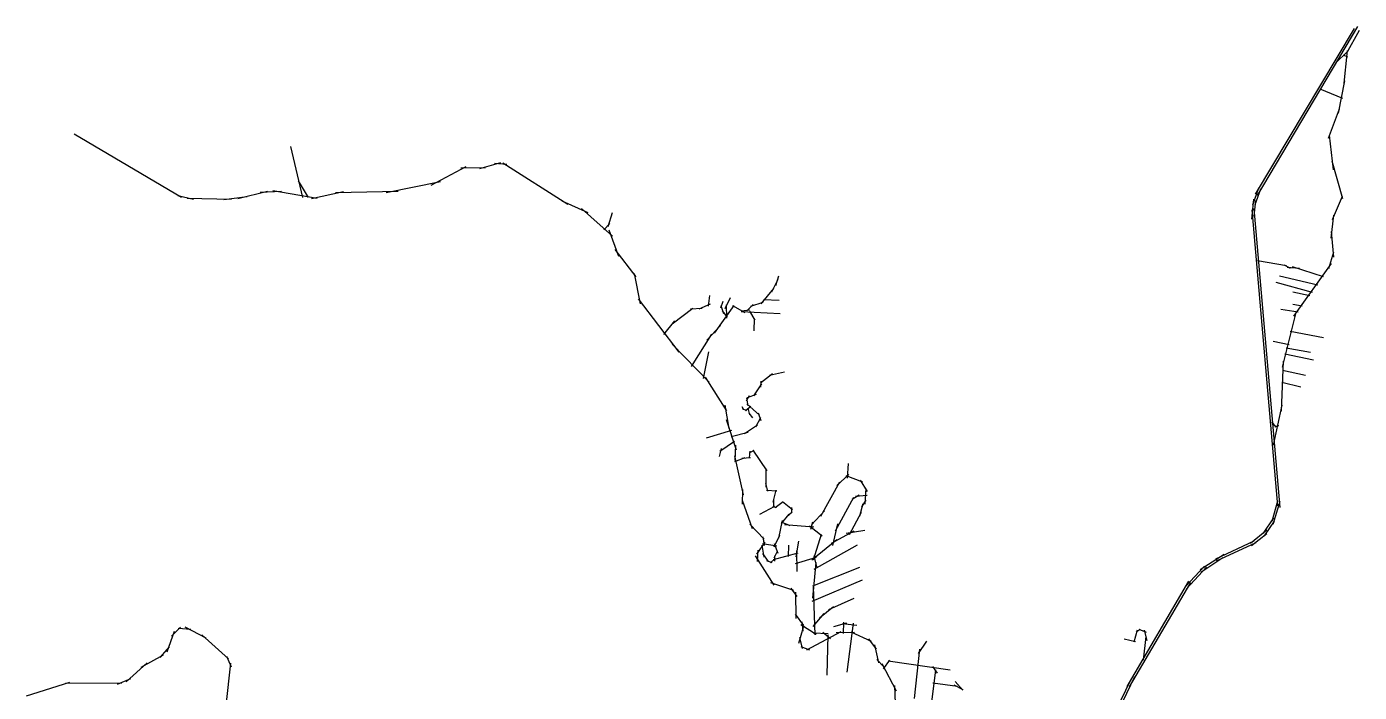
# Model space of a CAD drawing. Header units: inches. Extents: x 723419 to 759401, y 6910722 to 6968430.
# Drawn here: x 727704 to 733475, y 6957785 to 6960670 of the extents above; entities that cross this region are included whole.
import ezdxf

# ---------------------------------------------------------------- set-up
doc = ezdxf.new("R2010")
doc.units = ezdxf.units.IN
doc.header["$MEASUREMENT"] = 0

msp = doc.modelspace()

# ---------------------------------------------------------------- linework, layer by layer
for points in [[(733025.813019, 6959944.15619), (733453.757132, 6960662.92162)], [(733033.750535, 6959938.86451), (733469.089767, 6960670.37186)], [(733419.024326, 6960553.23486), (733475.248397, 6960655.43037)], [(733371.055272, 6960511.10318), (733426.617883, 6960564.76079)], [(733404.710339, 6960547.45701), (733424.077878, 6960539.04324)], [(733408.626181, 6960411.22608), (733424.236628, 6960566.53681)], [(733385.078217, 6960295.07377), (733412.065771, 6960434.77405)], [(733303.930346, 6960401.42986), (733402.487835, 6960360.08864)], [(733342.215631, 6960187.38813), (733389.840726, 6960314.38839)], [(727909.352048, 6960205.64786), (728375.019646, 6959931.00981)], [(733344.86147, 6960200.35274), (733362.324005, 6960049.27536)], [(728846.17339, 6960150.58796), (728898.428703, 6959929.99117)], [(729667.044823, 6960055.00704), (729757.334066, 6960082.12689)], [(729729.883491, 6960077.8274), (729783.461723, 6960073.52791)], [(729765.536166, 6960080.01022), (730047.053396, 6959900.09319)], [(733355.444824, 6960088.96294), (733401.747, 6959925.97928)], [(729455.708463, 6959983.23867), (729606.521265, 6960064.26748)], [(729583.370177, 6960058.64507), (729691.518831, 6960059.30653)], [(728769.44407, 6959959.42612), (728962.590289, 6959926.35314)], [(728878.915643, 6960001.75954), (728923.23344, 6959930.3219)], [(729260.247135, 6959951.15788), (729496.057502, 6959999.1137)], [(733013.906745, 6959898.1186), (733039.306796, 6959971.67291)], [(733023.450065, 6959898.85399), (733048.695775, 6959967.79462)], [(728358.139195, 6959938.41816), (728426.507665, 6959923.17813)], [(728398.990944, 6959926.14147), (728590.519233, 6959923.04584)], [(728558.10771, 6959920.73073), (728659.311037, 6959933.62919)], [(728617.639079, 6959925.03022), (728746.292982, 6959957.44174)], [(728714.542918, 6959953.47298), (728806.81654, 6959956.44955)], [(728937.785552, 6959925.69168), (729076.030621, 6959956.11882)], [(729040.973259, 6959951.81934), (729312.171718, 6959956.78028)], [(730021.124177, 6959914.90989), (730133.704611, 6959864.50666)], [(733010.202571, 6959835.94139), (733018.933839, 6959922.7249)], [(733019.745891, 6959848.58306), (733027.418823, 6959917.17642)], [(733359.148998, 6959834.16868), (733402.805336, 6959934.97513)], [(730106.915495, 6959882.36607), (730240.861075, 6959762.31114)], [(730221.684011, 6959803.79996), (730241.130925, 6959864.91883)], [(733009.40882, 6959875.62897), (733121.233866, 6958592.90171)], [(733018.140087, 6959882.24357), (733130.319676, 6958585.57406)], [(733353.328153, 6959753.4706), (733364.705259, 6959853.21872)], [(730203.030849, 6959789.11556), (730229.621527, 6959817.29374)], [(730224.324584, 6959788.96797), (730266.658002, 6959674.66774)], [(733353.063569, 6959781.78107), (733363.117756, 6959670.65585)], [(730250.78297, 6959703.77196), (730341.270651, 6959586.29673)], [(733343.009383, 6959621.97242), (733365.234427, 6959693.93923)], [(733034.385536, 6959656.95702), (733160.062871, 6959634.46739)], [(733149.479516, 6959638.10542), (733175.276443, 6959623.55331)], [(733163.039439, 6959627.19134), (733215.956212, 6959623.22258)], [(733184.867608, 6959630.16791), (733318.482459, 6959587.17303)], [(733191.931997, 6959415.86159), (733354.915656, 6959644.19746)], [(730334.391471, 6959599.52592), (730361.379025, 6959468.82149)], [(730930.793016, 6959521.06719), (730958.733072, 6959575.0423)], [(730948.63126, 6959548.47808), (730961.728162, 6959590.54691)], [(733114.091425, 6959562.03756), (733271.188093, 6959519.04268)], [(733129.304997, 6959590.81106), (733295.6621, 6959551.45421)], [(730656.031495, 6959459.17397), (730662.976821, 6959505.14542)], [(730729.453516, 6959448.25988), (730752.604604, 6959496.54644)], [(730885.131133, 6959469.10292), (730939.503117, 6959535.38118)], [(733187.182717, 6959520.69633), (733260.935468, 6959505.15203)], [(730351.324838, 6959489.9882), (730528.86061, 6959259.53566)], [(730498.934826, 6959381.78319), (730588.56261, 6959450.57499)], [(730578.309985, 6959446.93697), (730629.242378, 6959450.57499)], [(730616.343915, 6959447.2677), (730665.62266, 6959469.09586)], [(730682.724479, 6959341.70579), (730767.259023, 6959461.95916)], [(730710.601916, 6959451.56718), (730719.531622, 6959480.67141)], [(730710.601916, 6959461.15835), (730721.516001, 6959427.42391)], [(730733.091545, 6959464.46565), (730734.083734, 6959407.24939)], [(730760.90901, 6959461.95916), (730813.296615, 6959431.7966)], [(730798.61221, 6959438.14661), (730835.521659, 6959442.51224)], [(730822.424758, 6959438.14661), (730850.602939, 6959465.53104)], [(730840.681044, 6959458.78415), (730893.862401, 6959476.24668)], [(730894.656152, 6959486.96233), (730962.521913, 6959485.37483)], [(733135.258134, 6959446.28212), (733210.003075, 6959433.38366)], [(733186.521257, 6959467.1181), (733227.862486, 6959459.51131)], [(730463.546735, 6959335.15028), (730511.17183, 6959394.35092)], [(730715.232134, 6959438.00726), (730737.721762, 6959411.54887)], [(730798.61221, 6959435.76535), (730967.284423, 6959426.24033)], [(730833.934156, 6959436.95598), (730857.746704, 6959398.45903)], [(730854.571697, 6959351.62768), (730856.556076, 6959405.20592)], [(733142.983983, 6959194.4049), (733200.927848, 6959431.20746)], [(730583.50553, 6959197.243), (730671.21508, 6959337.73703)], [(730649.783788, 6959310.74948), (730708.124529, 6959374.2496)], [(733175.276443, 6959350.7012), (733319.805378, 6959323.25062)], [(730498.698049, 6959294.46073), (730659.829621, 6959129.3604)], [(733102.515881, 6959306.3834), (733171.969145, 6959292.16202)], [(733158.409222, 6959278.6021), (733264.242767, 6959258.75831)], [(730635.099383, 6959144.45852), (730657.721304, 6959261.14)], [(733137.427721, 6959003.63993), (733146.95274, 6959220.5987)], [(733153.117544, 6959251.81298), (733276.8105, 6959226.67751)], [(730642.719865, 6959151.23266), (730734.662757, 6959004.71935)], [(730881.344938, 6959125.75376), (730934.261711, 6959167.45218)], [(730920.080016, 6959159.19716), (730985.061812, 6959173.37886)], [(733142.20346, 6959181.69826), (733242.414598, 6959159.53936)], [(730853.616549, 6959070.08532), (730887.906618, 6959121.30876)], [(730883.461609, 6959107.55039), (730884.943279, 6959134.00878)], [(733138.896162, 6959129.11222), (733221.578619, 6959108.27624)], [(730820.561206, 6959048.72017), (730834.121129, 6959071.54053)], [(730821.222665, 6959061.28791), (730827.506532, 6959026.892)], [(730823.207044, 6959034.82952), (730878.108196, 6958986.87369)], [(730825.253159, 6959062.67697), (730864.199904, 6959077.07033)], [(730726.725241, 6959028.86263), (730744.584652, 6958927.6593)], [(730801.059611, 6959024.18531), (730808.044625, 6959010.53278)], [(730802.805865, 6959015.13654), (730821.697152, 6959006.56403)], [(730816.617142, 6959006.24653), (730839.318438, 6959024.50281)], [(730826.300912, 6959017.04155), (730834.714678, 6958987.99024)], [(730831.063421, 6958995.4515), (730846.620952, 6958974.49646)], [(730871.162869, 6958995.8034), (730883.069143, 6958963.72261)], [(733103.097965, 6958855.55235), (733140.867312, 6959030.09832)], [(730648.581695, 6958887.32402), (730757.061079, 6958920.72773)], [(730733.670568, 6958968.00834), (730776.665445, 6958836.37787)], [(730812.95442, 6958906.50635), (730869.50922, 6958943.87882)], [(730861.571704, 6958934.94911), (730883.399873, 6958976.29034)], [(733094.565136, 6958956.54401), (733113.879758, 6958934.84813)], [(733109.381832, 6958937.22938), (733126.315199, 6958940.66897)], [(730705.797955, 6958829.77703), (730768.967352, 6958874.09482)], [(730754.08451, 6958893.60788), (730828.829451, 6958912.79021)], [(730704.144306, 6958807.61813), (730713.404741, 6958841.6833)], [(730769.395978, 6958810.20223), (730806.76186, 6958640.91654)], [(730771.935983, 6958789.03552), (730774.350337, 6958855.5602)], [(730833.954441, 6958822.47892), (730854.486148, 6958834.12061)], [(730833.954441, 6958801.10055), (730837.341114, 6958830.52227)], [(730848.982804, 6958833.90894), (730909.942926, 6958744.58543)], [(730771.089315, 6958785.01385), (730815.751071, 6958803.21722)], [(730800.722708, 6958799.83054), (730838.39945, 6958803.21722)], [(730905.709584, 6958673.88862), (730906.76792, 6958754.53379)], [(731258.637116, 6958712.56638), (731263.399626, 6958776.0665)], [(730903.80458, 6958691.88033), (730912.271264, 6958657.16692)], [(731143.543136, 6958548.65667), (731225.29955, 6958696.69134)], [(731211.805773, 6958681.21319), (731263.796502, 6958728.83828)], [(731250.699601, 6958724.07577), (731323.724747, 6958697.08822)], [(731313.802852, 6958704.62886), (731343.965412, 6958655.01939)], [(730804.116021, 6958599.90604), (730805.43894, 6958663.40617)], [(730908.037922, 6958661.61193), (730953.123012, 6958658.01359)], [(730936.612979, 6958608.48349), (730949.948006, 6958660.97693)], [(731206.249512, 6958485.15655), (731286.418422, 6958630.80996)], [(731278.480906, 6958622.07869), (731309.834094, 6958641.52561)], [(731293.562186, 6958635.1756), (731343.965412, 6958639.14435)], [(731335.63102, 6958600.6474), (731338.806027, 6958668.51316)], [(730802.793102, 6958617.10399), (730845.12652, 6958495.39542)], [(730879.462865, 6958557.68339), (730943.597993, 6958591.76179)], [(730932.591305, 6958589.43346), (730952.488011, 6958587.74012)], [(730937.671315, 6958621.60685), (730937.882982, 6958585.20011)], [(730945.502997, 6958586.47012), (730980.2164, 6958611.23517)], [(730976.829726, 6958612.08183), (731020.009813, 6958576.9451)], [(731017.046474, 6958562.1284), (731017.258141, 6958586.04678)], [(731312.612224, 6958549.45042), (731326.106001, 6958603.42553)], [(731320.946616, 6958588.34425), (731338.806027, 6958618.10994)], [(733098.38264, 6958527.3246), (733121.895326, 6958615.39134)], [(733102.351398, 6958513.83082), (733132.013013, 6958612.87911)], [(730961.848988, 6958452.46721), (730977.72402, 6958529.85799)], [(730971.299042, 6958523.25662), (731008.208491, 6958508.17534)], [(730972.596385, 6958516.83164), (731005.404784, 6958556.62506)], [(730995.879765, 6958547.52337), (731019.586479, 6958566.57341)], [(731100.283675, 6958492.69719), (731108.221191, 6958523.25662)], [(731102.66493, 6958510.95347), (731159.021292, 6958571.27859)], [(731195.136989, 6958421.65642), (731217.362034, 6958515.71598)], [(731267.368384, 6958469.28151), (731318.962237, 6958566.11921)], [(733060.01798, 6958474.67241), (733104.997236, 6958541.08296)], [(733064.515905, 6958462.76614), (733108.172243, 6958526.79543)], [(730835.866085, 6958514.24702), (730897.381833, 6958448.10105)], [(730892.090155, 6958459.01513), (730897.712562, 6958420.65047)], [(730940.814571, 6958415.95464), (730966.214622, 6958465.56411)], [(730985.189695, 6958512.54098), (731113.380576, 6958501.42845)], [(731094.727414, 6958506.19096), (731149.099397, 6958463.72525)], [(731111.396197, 6958358.95004), (731145.924391, 6958470.86902)], [(731189.183853, 6958431.97519), (731288.005925, 6958484.36279)], [(731252.287104, 6958474.04402), (731333.646642, 6958487.14092)], [(733003.926201, 6958430.75149), (733074.305508, 6958488.95994)], [(733007.630375, 6958421.49105), (733074.305508, 6958473.34949)], [(730866.293229, 6958383.278), (730902.34278, 6958435.86405)], [(730868.939067, 6958351.85867), (730871.915636, 6958400.80668)], [(730887.888979, 6958422.59569), (730896.355663, 6958370.20809)], [(730891.205097, 6958429.44841), (730953.117721, 6958419.52652)], [(730941.211447, 6958429.84529), (730956.4162, 6958388.46437)], [(731002.718375, 6958372.85393), (731004.041295, 6958422.86028)], [(731036.064762, 6958371.90142), (731047.971035, 6958440.56094)], [(731104.252433, 6958359.74379), (731212.599524, 6958447.05647)], [(731113.777452, 6958318.07184), (731301.499702, 6958424.43455)], [(732853.113399, 6958363.81177), (733020.3304, 6958441.33484)], [(732856.817573, 6958354.02217), (733027.738749, 6958434.19108)], [(730859.347902, 6958376.00195), (730940.04598, 6958249.00169)], [(730890.270234, 6958386.87687), (730914.347365, 6958351.42263)], [(730907.732769, 6958356.18514), (730930.751565, 6958347.45387)], [(730925.724471, 6958346.66012), (730945.832845, 6958364.38724)], [(730938.424497, 6958360.1539), (731044.522626, 6958388.99354)], [(730941.070336, 6958367.29766), (730956.151616, 6958396.66647)], [(730942.393255, 6958375.76435), (730942.922423, 6958353.01014)], [(731033.608541, 6958343.07501), (731124.493098, 6958370.06257)], [(731038.437197, 6958397.46022), (731039.230948, 6958309.08921)], [(731108.618066, 6958192.26221), (731122.905595, 6958347.44065)], [(731112.189949, 6958376.80945), (731123.699347, 6958328.78748)], [(732786.438266, 6958317.5096), (732889.361388, 6958383.12639)], [(732789.084105, 6958305.60332), (732884.334295, 6958369.10345)], [(731109.014942, 6958247.03107), (731311.818473, 6958327.59686)], [(732720.556884, 6958242.63236), (732804.694552, 6958332.32629)], [(732726.377729, 6958233.63651), (732813.42582, 6958327.56378)], [(730925.163138, 6958261.2387), (731025.043546, 6958227.83498)], [(731012.806543, 6958236.43396), (731039.595659, 6958200.71514)], [(731105.046184, 6958179.95906), (731324.121622, 6958272.03424)], [(731109.808694, 6958243.45919), (731116.555582, 6958033.90877)], [(732469.787386, 6957809.99156), (732737.017087, 6958265.86955)], [(732479.576989, 6957807.87488), (732744.954603, 6958261.10704)], [(731033.973252, 6958218.24382), (731034.965441, 6958105.13422)], [(731177.277579, 6958143.84336), (731287.212174, 6958192.65909)], [(731031.327413, 6958123.98582), (731068.533611, 6958074.78697)], [(731109.808694, 6958069.62759), (731158.227541, 6958125.98395)], [(731137.986875, 6958107.33079), (731197.518244, 6958156.54339)], [(728330.899219, 6958028.12077), (728370.586798, 6958067.0146)], [(728360.532611, 6958063.04584), (728415.301471, 6958058.54792)], [(728388.313917, 6958068.07294), (728479.330766, 6958020.71242)], [(731047.533175, 6957998.30848), (731067.707694, 6958067.76175)], [(731056.627337, 6958078.75573), (731122.508719, 6958037.48065)], [(731060.431638, 6958089.58992), (731065.723315, 6958049.24088)], [(731199.734134, 6958070.53599), (731255.561329, 6958086.14644)], [(731237.305043, 6958083.76519), (731298.688499, 6958075.82767)], [(731241.538384, 6958039.57968), (731243.125888, 6958088.5277)], [(731257.457513, 6957872.02754), (731284.577359, 6958085.01755)], [(732500.694309, 6958003.60289), (732514.188086, 6958055.59362)], [(732508.631825, 6958046.46548), (732526.491236, 6958058.37175)], [(732519.744347, 6958058.37175), (732551.891286, 6958045.27485)], [(732543.556895, 6958053.60924), (732554.272541, 6958008.76228)], [(728311.584597, 6957959.59355), (728344.128412, 6958050.34582)], [(728462.397398, 6958033.67703), (728578.549714, 6957929.69558)], [(731050.179013, 6958022.45176), (731062.416017, 6957974.82667)], [(731082.590536, 6957969.20426), (731231.088229, 6958048.91015)], [(731109.411818, 6958042.24316), (731174.499448, 6958039.8619)], [(731151.877528, 6958045.41817), (731184.421343, 6958018.03374)], [(731170.133814, 6957859.28342), (731174.896324, 6958034.30564)], [(731208.929331, 6958043.9492), (731288.635219, 6958044.94139)], [(731272.760188, 6958047.58723), (731360.734322, 6958006.246)], [(731349.158778, 6958016.82935), (731382.562491, 6957972.18083)], [(731565.624953, 6957952.43105), (731602.666693, 6958005.87699)], [(732457.037972, 6958015.90604), (732505.853694, 6958005.19039)], [(732540.778764, 6957924.62461), (732552.685038, 6958027.41544)], [(728199.401039, 6957893.44759), (728297.032484, 6957947.15811)], [(728281.68662, 6957935.781), (728322.697119, 6957982.08318)], [(728568.760111, 6957942.13102), (728589.662236, 6957895.29967)], [(731057.12434, 6957982.76418), (731093.835351, 6957969.53499)], [(731374.955704, 6957991.03243), (731392.484385, 6957911.988)], [(731549.220753, 6957758.22649), (731572.504133, 6957972.01026)], [(728134.313409, 6957830.21204), (728225.330258, 6957912.23304)], [(728567.437192, 6957727.5535), (728587.545565, 6957910.64554)], [(731385.208329, 6957927.20157), (731416.627663, 6957895.78224)], [(731406.705768, 6957909.01143), (731468.882976, 6957791.93307)], [(731414.643284, 6957886.19107), (731442.09386, 6957923.89427)], [(731434.391357, 6957920.68099), (731702.679394, 6957882.05174)], [(731605.8417, 6957603.70952), (731641.295937, 6957882.05174)], [(731626.479241, 6957896.86844), (731646.587615, 6957867.23505)], [(727703.756089, 6957769.55619), (727891.279902, 6957828.09537)], [(727871.766842, 6957824.78807), (728116.506915, 6957825.44953)], [(728096.993855, 6957820.15786), (728154.210115, 6957843.9704)], [(731628.595912, 6957825.4308), (731734.429457, 6957811.14327)], [(731725.230758, 6957831.89899), (731758.303741, 6957794.0635)], [(732328.54253, 6957513.24211), (732486.720753, 6957841.74162)], [(732344.840896, 6957522.3438), (732503.124953, 6957852.85414)], [(731462.599109, 6957814.4227), (731466.898597, 6957697.67507)], [(731718.616161, 6957816.55312), (731758.039157, 6957797.50309)]]:
    msp.add_lwpolyline(points)

doc.saveas('drawing.dxf')
